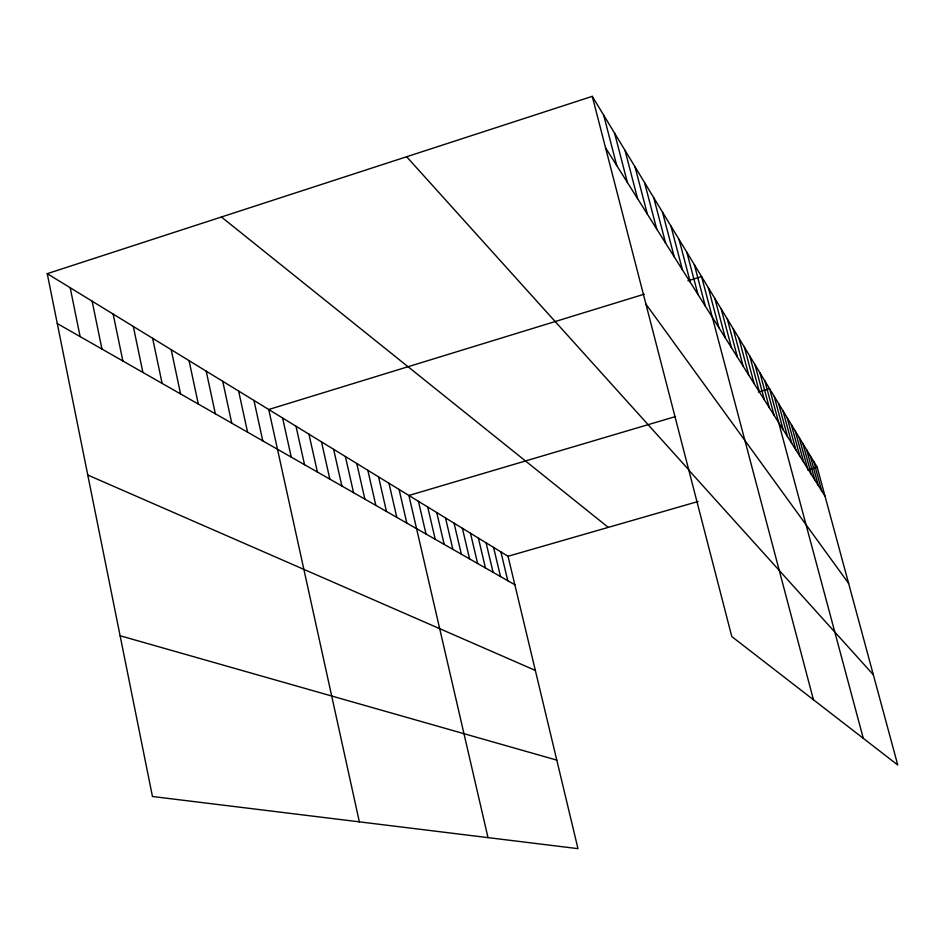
<?xml version="1.0" encoding="UTF-8"?>
<svg xmlns="http://www.w3.org/2000/svg" width="945" height="945" viewBox="0 0 945 945"><rect width="100%" height="100%" fill="white"/><g stroke="black" fill="none" stroke-linecap="round" stroke-linejoin="round"><path stroke-width="1.42" d="M47.25 273.66L508.032 556.274L577.974 848.645L152.452 796.493L47.25 273.66L592.267 96.355L817.177 467.173L897.75 765.001L731.796 636.564L592.267 96.355M644.23 294.19L268.746 409.504L359.348 821.855M687.901 280.783L701.58 276.578L813.444 699.749M675.51 416.568L408.901 495.475L487.998 837.624M758.469 392.01L769.596 388.714L863.293 738.328M508.032 556.274L698.048 501.5M807.55 469.937L817.177 467.173M120.109 635.749L556.794 760.123M87.767 475.028L535.342 670.418M57.291 323.568L514.848 584.742M221.425 216.996L608.273 527.381M688.822 470.185L873.345 674.777M406.645 156.74L688.692 469.712M645.931 304.089L848.622 583.384M605.556 147.81L825.02 496.149M813.763 461.538L821.701 490.88M810.267 455.773L818.287 485.47M806.676 449.855L814.791 479.918M802.99 443.772L811.2 474.225M799.21 437.535L807.514 468.377M795.324 431.133L803.734 462.365M791.331 424.541L799.848 456.199M787.22 417.773L795.844 449.844M783.003 410.815L791.733 443.323M778.656 403.669L787.504 436.614M774.191 396.298L783.157 429.703M764.859 380.906L774.061 415.268M759.981 372.862L769.301 407.72M754.949 364.569L764.399 399.936M749.763 356.017L759.343 391.903M744.412 347.193L754.122 383.623M738.884 338.086L748.735 375.07M733.178 328.671L743.172 366.235M727.284 318.949L737.419 357.104M721.189 308.897L731.477 347.665M714.869 298.49L725.323 337.897M708.348 287.729L718.944 327.785M694.351 264.659L705.301 306.109M686.85 252.291L697.977 294.486M679.053 239.439L690.358 282.413M670.95 226.068L682.444 269.845M662.504 212.152L674.21 256.768M653.727 197.67L665.623 243.148M644.561 182.574L656.68 228.95M635.016 166.816L647.349 214.125M625.035 150.373L637.591 198.651M614.604 133.174L627.397 182.479M603.701 115.195L616.731 165.54M500.897 551.892L507.772 580.714M493.573 547.403L500.519 576.568M486.073 542.808L493.089 572.327M478.383 538.083L485.458 567.969M470.48 533.24L477.627 563.504M462.377 528.267L469.594 558.92M454.061 523.164L461.349 554.207M445.52 517.931L452.879 549.376M436.744 512.544L444.174 544.403M427.719 507.016L435.232 539.3M418.446 501.322L426.03 534.055M399.085 489.451L406.834 523.093M388.974 483.249L396.805 517.376M378.567 476.871L386.481 511.481M367.841 470.291L375.838 505.398M356.785 463.511L364.876 499.149M345.386 456.518L353.56 492.688M333.632 449.312L341.889 486.025M321.489 441.858L329.84 479.15M308.956 434.168L317.402 472.039M295.998 426.219L304.538 464.704M282.602 418.009L291.237 457.108M253.957 400.444L262.793 440.878M238.624 391.041L247.566 432.184M222.725 381.284L231.761 423.159M206.211 371.161L215.354 413.792M189.047 360.636L198.308 404.058M171.21 349.685L180.578 393.947M152.641 338.31L162.115 383.41M133.316 326.45L142.896 372.436M113.164 314.094L122.862 361.002M92.137 301.195L101.954 349.071M70.19 287.729L80.112 336.597"/></g></svg>
